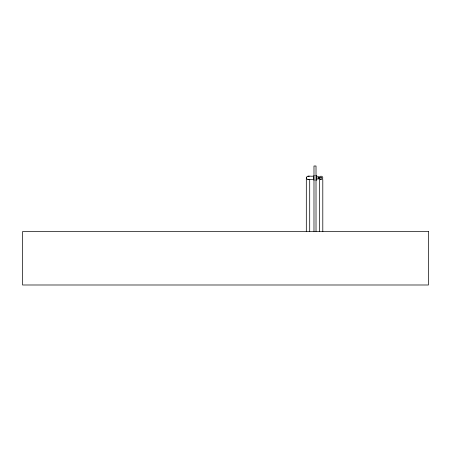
<?xml version="1.0" encoding="UTF-8"?>
<svg xmlns="http://www.w3.org/2000/svg" width="451" height="451" viewBox="0 0 451 451"><rect width="100%" height="100%" fill="white"/><g stroke="black" fill="none" stroke-linecap="round" stroke-linejoin="round"><path stroke-width="0.68" d="M306.314 231.713L306.314 177.874C306.697 174.892 310.897 176.606 312.723 176.178M308.856 179.34L307.159 179.34L306.314 177.874M314.234 175.676L313.761 175.676L313.761 180.084L314.234 180.084M315.762 175.676L316.777 175.676L316.777 180.084L315.762 180.084M316.777 176.86L318.558 176.86L318.558 178.895L316.777 178.895M308.005 179.571L312.723 179.571M308.005 176.178L309.206 176.674M319.748 178.872C318.834 177.581 320.176 175.247 319.748 178.895M322.798 179.56L322.798 231.718M319.409 179.56L319.409 231.634M318.727 176.86L318.727 178.895M316.016 231.357L316.016 166.007L313.981 166.007L313.981 231.357M309.702 179.554L309.702 231.628M320.695 177.733C321.371 179.842 322.335 176.251 320.695 177.733M428.45 231.583L22.55 231.583L22.55 284.993L428.45 284.993L428.45 231.583M320.255 179.346A1.697 1.697 0 0 0 322.798 177.88A1.697 1.697 0 0 0 320.255 176.409A1.697 1.697 0 0 0 320.255 179.346"/></g></svg>
